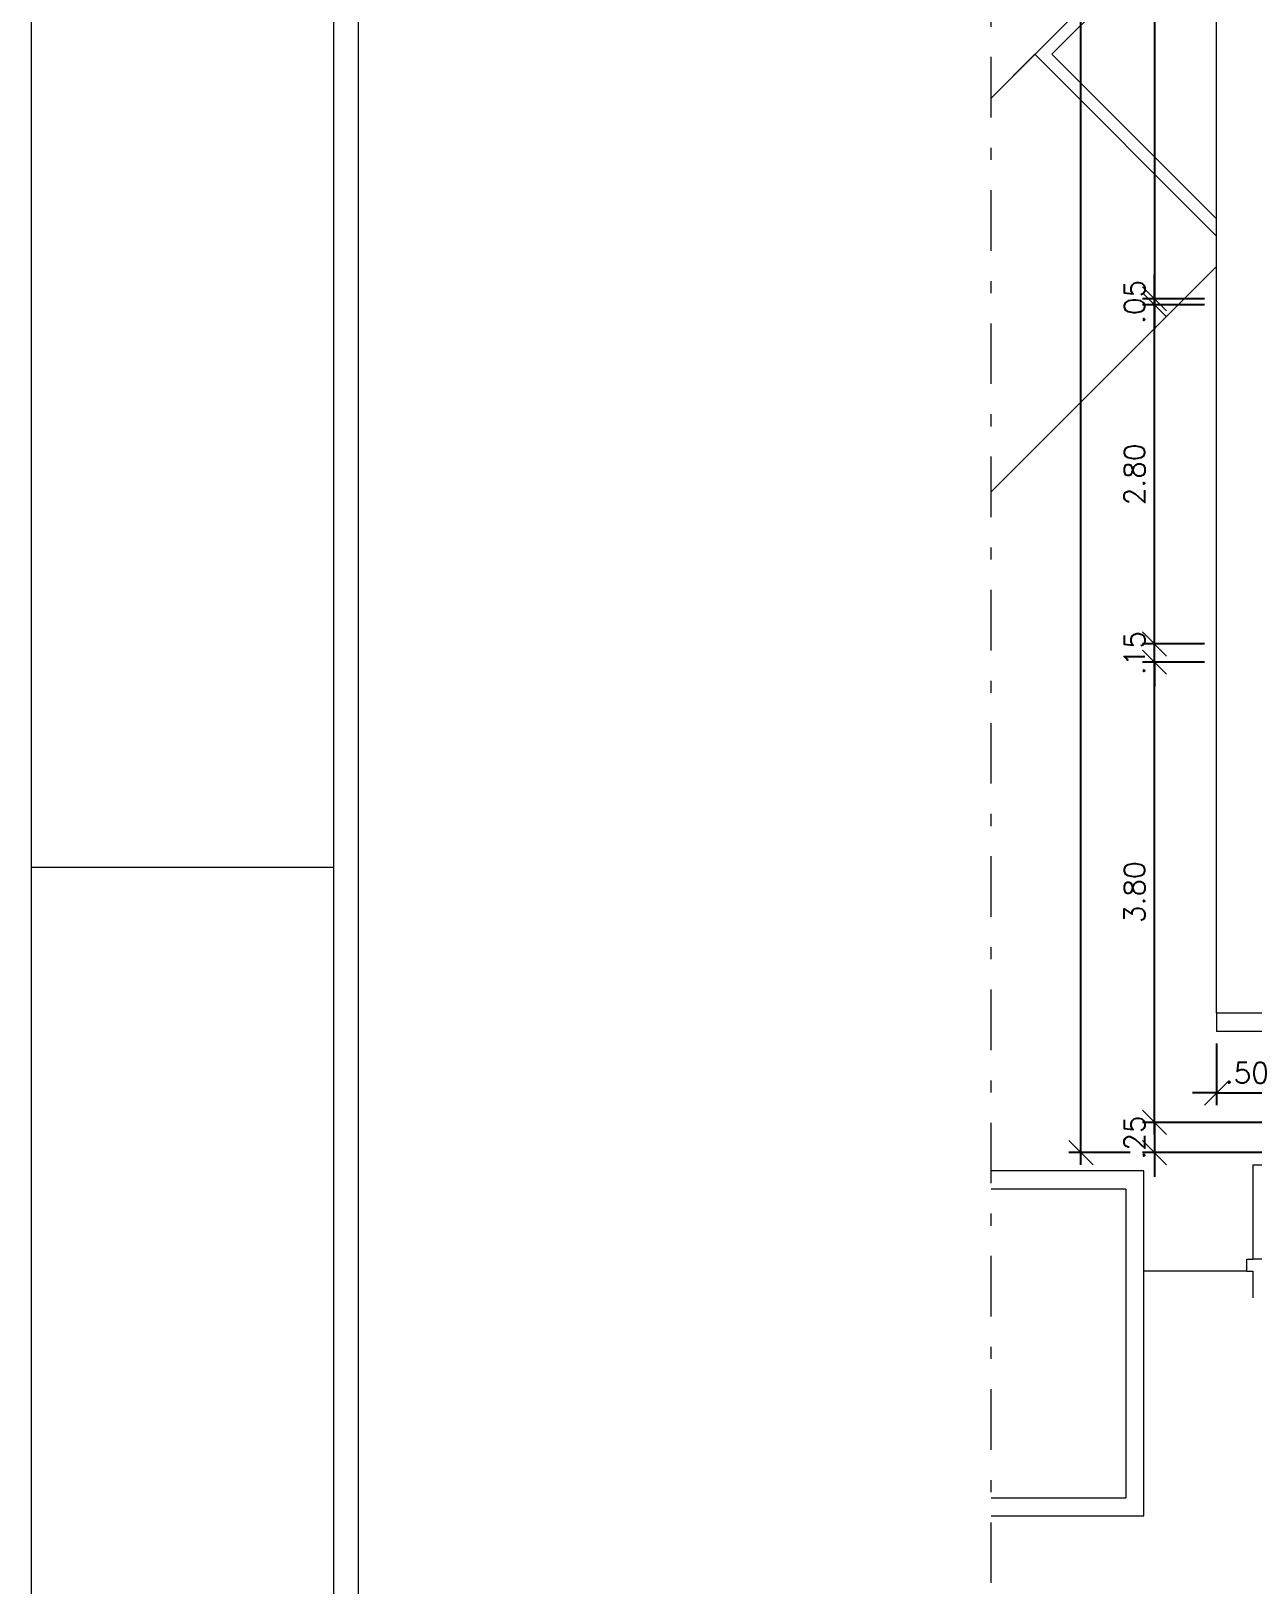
# Model space of a CAD drawing. Header units: millimetres. Extents: x 521 to 1055, y 261 to 520.
# Drawn here: x 655.96 to 666.05, y 370.68 to 383.51 of the extents above; entities that cross this region are included whole.
import ezdxf

# ---------------------------------------------------------------- set-up
doc = ezdxf.new("R2010")
doc.units = ezdxf.units.MM
doc.linetypes.add('CONTINU', pattern=[0])
doc.linetypes.add('DASHDOTX2', pattern=[2, 1, -0.5, 0, -0.5])
doc.layers.add('0.1', color=8, linetype='Continuous', lineweight=13)
doc.styles.add('ROMANS', font='romans')
doc.dimstyles.new('Fares Eng - 50', dxfattribs={"dimscale": 2, "dimtxt": 0.085, "dimasz": 0.1, "dimexe": 0.05, "dimexo": 0.05, "dimgap": 0.04, "dimtad": 1, "dimzin": 4, "dimdsep": 46, "dimtxsty": 'ROMANS', "dimblk1": 'OBLIQUE', "dimblk2": 'OBLIQUE', "dimsah": 1, "dimcen": 0.05, "dimdle": 0.05, "dimclrd": 8, "dimclre": 8, "dimclrt": 8, "dimaunit": 1, "dimadec": 0, "dimazin": 0, "dimtfac": 1, "dimtix": 1, "dimtmove": 2, "dimatfit": 0, "dimldrblk": 'OPEN90', "dimfxl": 1, "dimtolj": 1, "dimtzin": 0, "dimarcsym": 0})

# ---------------------------------------------------------------- blocks, each defined once
blk = doc.blocks.new('_OBLIQUE')
at = {"color": 0, "linetype": 'ByBlock'}
blk.add_line((-0.5, -0.5), (0.5, 0.5), dxfattribs=at)
blk = doc.blocks.new('*D412')
at = {"layer": '0.1', "color": 8, "linetype": 'CONTINU', "lineweight": -2, "transparency": 16777216}
for p, q in [((665.753, 375.146), (665.753, 374.639)), ((666.253, 375.146), (666.253, 374.639)), ((665.753, 374.739), (665.553, 374.739)), ((665.753, 374.739), (666.253, 374.739)), ((666.253, 374.739), (666.453, 374.739))]:
    blk.add_line(p, q, dxfattribs=at)
at = {"layer": 'DEFPOINTS', "color": 0, "linetype": 'CONTINU', "lineweight": -2, "transparency": 16777216}
for p in [(665.753, 375.246), (666.253, 375.246), (666.253, 374.739)]:
    blk.add_point(p, dxfattribs=at)
at = {"layer": '0.1', "color": 8, "linetype": 'CONTINU', "lineweight": -2, "transparency": 16777216, "xscale": 0.2, "yscale": 0.2, "zscale": 0.2}
blk.add_blockref('_OBLIQUE', (665.753, 374.739), dxfattribs=at)
at = {"layer": '0.1', "color": 8, "linetype": 'CONTINU', "lineweight": -2, "transparency": 16777216, "xscale": 0.2, "yscale": 0.2, "zscale": 0.2, "rotation": 180}
blk.add_blockref('_OBLIQUE', (666.253, 374.739), dxfattribs=at)
at = {"layer": '0.1', "color": 8, "linetype": 'CONTINU', "transparency": 16777216, "insert": (666.003, 374.904), "char_height": 0.17, "attachment_point": 5, "style": 'ROMANS'}
blk.add_mtext('\\A1;.50', dxfattribs=at)
blk = doc.blocks.new('_Open90')
at = {"color": 0, "linetype": 'ByBlock', "lineweight": -2}
for p, q in [((0, 0), (-1, 0)), ((-0.5, 0.5), (0, 0)), ((0, 0), (-0.5, -0.5))]:
    blk.add_line(p, q, dxfattribs=at)
blk = doc.blocks.new('*D363')
at = {"layer": '0.1', "color": 8, "linetype": 'CONTINU', "lineweight": -2, "transparency": 16777216}
for p, q in [((665.24, 374.496), (665.24, 374.696)), ((666.153, 374.496), (665.14, 374.496)), ((665.24, 374.496), (665.24, 374.246)), ((666.153, 374.246), (665.14, 374.246)), ((665.24, 374.246), (665.24, 374.046))]:
    blk.add_line(p, q, dxfattribs=at)
at = {"layer": 'DEFPOINTS', "color": 0, "linetype": 'CONTINU', "lineweight": -2, "transparency": 16777216}
for p in [(666.253, 374.496), (665.24, 374.246), (666.253, 374.246)]:
    blk.add_point(p, dxfattribs=at)
at = {"layer": '0.1', "color": 8, "linetype": 'CONTINU', "lineweight": -2, "transparency": 16777216, "xscale": 0.2, "yscale": 0.2, "zscale": 0.2}
for p, rotation in [((665.24, 374.496), 270), ((665.24, 374.246), 90)]:
    blk.add_blockref('_OBLIQUE', p, dxfattribs=dict(at, rotation=rotation))
at = {"layer": '0.1', "color": 8, "linetype": 'CONTINU', "transparency": 16777216, "insert": (665.075, 374.371), "char_height": 0.17, "attachment_point": 5, "rotation": 90, "style": 'ROMANS'}
blk.add_mtext('\\A1;.25', dxfattribs=at)
blk = doc.blocks.new('*D364')
at = {"layer": '0.1', "color": 8, "linetype": 'CONTINU', "lineweight": -2, "transparency": 16777216}
for p, q in [((665.24, 374.396), (665.24, 378.396)), ((665.653, 378.296), (665.14, 378.296)), ((666.153, 374.496), (665.14, 374.496))]:
    blk.add_line(p, q, dxfattribs=at)
at = {"layer": 'DEFPOINTS', "color": 0, "linetype": 'CONTINU', "lineweight": -2, "transparency": 16777216}
for p in [(665.24, 378.296), (665.753, 378.296), (666.253, 374.496)]:
    blk.add_point(p, dxfattribs=at)
at = {"layer": '0.1', "color": 8, "linetype": 'CONTINU', "lineweight": -2, "transparency": 16777216, "xscale": 0.2, "yscale": 0.2, "zscale": 0.2}
for p, rotation in [((665.24, 378.296), 90), ((665.24, 374.496), 270)]:
    blk.add_blockref('_OBLIQUE', p, dxfattribs=dict(at, rotation=rotation))
at = {"layer": '0.1', "color": 8, "linetype": 'CONTINU', "transparency": 16777216, "insert": (665.075, 376.396), "char_height": 0.17, "attachment_point": 5, "rotation": 90, "style": 'ROMANS'}
blk.add_mtext('\\A1;3.80', dxfattribs=at)
blk = doc.blocks.new('*D365')
at = {"layer": '0.1', "color": 8, "linetype": 'CONTINU', "lineweight": -2, "transparency": 16777216}
for p, q in [((665.24, 378.446), (665.24, 378.646)), ((665.653, 378.446), (665.14, 378.446)), ((665.24, 378.296), (665.24, 378.446)), ((665.653, 378.296), (665.14, 378.296)), ((665.24, 378.296), (665.24, 378.096))]:
    blk.add_line(p, q, dxfattribs=at)
at = {"layer": 'DEFPOINTS', "color": 0, "linetype": 'CONTINU', "lineweight": -2, "transparency": 16777216}
for p in [(665.24, 378.446), (665.753, 378.446), (665.753, 378.296)]:
    blk.add_point(p, dxfattribs=at)
at = {"layer": '0.1', "color": 8, "linetype": 'CONTINU', "lineweight": -2, "transparency": 16777216, "xscale": 0.2, "yscale": 0.2, "zscale": 0.2}
for p, rotation in [((665.24, 378.446), 270), ((665.24, 378.296), 90)]:
    blk.add_blockref('_OBLIQUE', p, dxfattribs=dict(at, rotation=rotation))
at = {"layer": '0.1', "color": 8, "linetype": 'CONTINU', "transparency": 16777216, "insert": (665.075, 378.371), "char_height": 0.17, "attachment_point": 5, "rotation": 90, "style": 'ROMANS'}
blk.add_mtext('\\A1;.15', dxfattribs=at)
blk = doc.blocks.new('*D366')
at = {"layer": '0.1', "color": 8, "linetype": 'CONTINU', "lineweight": -2, "transparency": 16777216}
for p, q in [((665.24, 378.346), (665.24, 381.346)), ((665.653, 381.246), (665.14, 381.246)), ((665.653, 378.446), (665.14, 378.446))]:
    blk.add_line(p, q, dxfattribs=at)
at = {"layer": 'DEFPOINTS', "color": 0, "linetype": 'CONTINU', "lineweight": -2, "transparency": 16777216}
for p in [(665.24, 381.246), (665.753, 381.246), (665.753, 378.446)]:
    blk.add_point(p, dxfattribs=at)
at = {"layer": '0.1', "color": 8, "linetype": 'CONTINU', "lineweight": -2, "transparency": 16777216, "xscale": 0.2, "yscale": 0.2, "zscale": 0.2}
for p, rotation in [((665.24, 381.246), 90), ((665.24, 378.446), 270)]:
    blk.add_blockref('_OBLIQUE', p, dxfattribs=dict(at, rotation=rotation))
at = {"layer": '0.1', "color": 8, "linetype": 'CONTINU', "transparency": 16777216, "insert": (665.075, 379.846), "char_height": 0.17, "attachment_point": 5, "rotation": 90, "style": 'ROMANS'}
blk.add_mtext('\\A1;2.80', dxfattribs=at)
blk = doc.blocks.new('*D367')
at = {"layer": '0.1', "color": 8, "linetype": 'CONTINU', "lineweight": -2, "transparency": 16777216}
for p, q in [((665.24, 381.296), (665.24, 381.496)), ((665.653, 381.296), (665.14, 381.296)), ((665.653, 381.246), (665.14, 381.246)), ((665.24, 381.246), (665.24, 381.296)), ((665.24, 381.246), (665.24, 381.046))]:
    blk.add_line(p, q, dxfattribs=at)
at = {"layer": 'DEFPOINTS', "color": 0, "linetype": 'CONTINU', "lineweight": -2, "transparency": 16777216}
for p in [(665.24, 381.296), (665.753, 381.296), (665.753, 381.246)]:
    blk.add_point(p, dxfattribs=at)
at = {"layer": '0.1', "color": 8, "linetype": 'CONTINU', "lineweight": -2, "transparency": 16777216, "xscale": 0.2, "yscale": 0.2, "zscale": 0.2}
for p, rotation in [((665.24, 381.296), 270), ((665.24, 381.246), 90)]:
    blk.add_blockref('_OBLIQUE', p, dxfattribs=dict(at, rotation=rotation))
at = {"layer": '0.1', "color": 8, "linetype": 'CONTINU', "transparency": 16777216, "insert": (665.075, 381.271), "char_height": 0.17, "attachment_point": 5, "rotation": 90, "style": 'ROMANS'}
blk.add_mtext('\\A1;.05', dxfattribs=at)
blk = doc.blocks.new('*D373')
at = {"layer": '0.1', "color": 8, "linetype": 'CONTINU', "lineweight": -2, "transparency": 16777216}
for p, q in [((664.633, 374.146), (664.633, 424.346)), ((665.04, 424.246), (664.533, 424.246)), ((665.04, 374.246), (664.533, 374.246))]:
    blk.add_line(p, q, dxfattribs=at)
at = {"layer": 'DEFPOINTS', "color": 0, "linetype": 'CONTINU', "lineweight": -2, "transparency": 16777216}
for p in [(664.633, 424.246), (665.14, 424.246), (665.14, 374.246)]:
    blk.add_point(p, dxfattribs=at)
at = {"layer": '0.1', "color": 8, "linetype": 'CONTINU', "lineweight": -2, "transparency": 16777216, "xscale": 0.2, "yscale": 0.2, "zscale": 0.2}
for p, rotation in [((664.633, 424.246), 90), ((664.633, 374.246), 270)]:
    blk.add_blockref('_OBLIQUE', p, dxfattribs=dict(at, rotation=rotation))
at = {"layer": '0.1', "color": 8, "linetype": 'CONTINU', "transparency": 16777216, "insert": (664.468, 399.246), "char_height": 0.17, "attachment_point": 5, "rotation": 90, "style": 'ROMANS'}
blk.add_mtext('\\A1;50.00', dxfattribs=at)
blk = doc.blocks.new('*D662')
at = {"layer": '0.1', "color": 8, "linetype": 'CONTINU', "lineweight": -2, "transparency": 16777216}
for p, q in [((665.24, 387.346), (665.24, 381.196)), ((665.653, 387.246), (665.14, 387.246)), ((665.653, 381.296), (665.14, 381.296))]:
    blk.add_line(p, q, dxfattribs=at)
at = {"layer": 'DEFPOINTS', "color": 0, "linetype": 'CONTINU', "lineweight": -2, "transparency": 16777216}
for p in [(665.753, 387.246), (665.24, 381.296), (665.753, 381.296)]:
    blk.add_point(p, dxfattribs=at)
at = {"layer": '0.1', "color": 8, "linetype": 'CONTINU', "lineweight": -2, "transparency": 16777216, "xscale": 0.2, "yscale": 0.2, "zscale": 0.2}
for p, rotation in [((665.24, 387.246), 90), ((665.24, 381.296), 270)]:
    blk.add_blockref('_OBLIQUE', p, dxfattribs=dict(at, rotation=rotation))
at = {"layer": '0.1', "color": 8, "linetype": 'CONTINU', "transparency": 16777216, "insert": (665.075, 384.271), "char_height": 0.17, "attachment_point": 5, "rotation": 90, "style": 'ROMANS'}
blk.add_mtext('\\A1;5.95', dxfattribs=at)

msp = doc.modelspace()

# ---------------------------------------------------------------- linework, layer by layer
at = {"layer": '0.1', "color": 8, "linetype": 'DASHDOTX2', "ltscale": 0.5}
msp.add_line((663.88995, 365.19275), (663.88995, 428.20423), dxfattribs=at)
at = {"layer": '0.1', "color": 8, "linetype": 'CONTINU'}
msp.add_line((665.75267, 375.39649), (665.75267, 423.09649), dxfattribs=at)
at = {"layer": '0.1', "color": 8}
for p, q in [((665.75267, 384.67511), (664.39268, 383.31512)), ((665.75267, 381.81371), (664.25126, 383.31512)), ((665.75267, 381.95513), (664.39268, 383.31512)), ((655.96365, 376.60294), (658.46365, 376.60294)), ((666.05267, 374.14649), (669.35267, 374.14649)), ((666.05267, 374.14649), (666.05267, 373.3672)), ((665.15267, 374.09487), (663.88995, 374.09487)), ((665.15267, 371.24649), (665.15267, 374.09487)), ((665.00267, 373.94487), (663.88995, 373.94487)), ((665.00267, 373.94487), (665.00267, 371.39649)), ((666.00267, 373.2672), (666.00267, 373.3672)), ((666.00267, 373.3672), (666.05267, 373.3672)), ((666.15267, 373.3672), (666.05267, 373.3672)), ((666.00267, 373.2672), (665.15267, 373.2672)), ((666.00267, 373.2672), (666.05267, 373.2672)), ((666.05267, 373.2672), (666.05267, 373.04649)), ((663.88995, 371.39649), (665.00267, 371.39649)), ((663.88995, 371.24649), (665.15267, 371.24649))]:
    msp.add_line(p, q, dxfattribs=at)
at = {"layer": '0.1', "color": 7}
for p, q in [((665.75267, 375.39649), (665.75267, 375.24649)), ((666.50267, 375.39649), (665.75267, 375.39649)), ((666.25267, 375.24649), (665.75267, 375.24649))]:
    msp.add_line(p, q, dxfattribs=at)
at = {"layer": '0.1', "color": 8}
for points in [[(782.16805, 432.60294), (655.96365, 432.60294), (655.96365, 348.60294), (782.16805, 348.60294)], [(658.46365, 349.60294), (658.46365, 431.60294), (781.16805, 431.60294), (781.16805, 349.60294)]]:
    msp.add_lwpolyline(points, close=True, dxfattribs=at)
msp.add_lwpolyline([(765.34805, 430.40294, 0.41421356), (764.34805, 431.40294), (659.66365, 431.40294, 0.41421356), (658.66365, 430.40294), (658.66365, 356.80294, 0.41421356), (659.66365, 355.80294), (764.34805, 355.80294, 0.41421356), (765.34805, 356.80294)], format="xyb", close=True, dxfattribs=at)
for points in [[(663.88995, 382.95381), (665.75267, 384.81653)], [(665.75267, 381.81371), (664.25126, 383.31512), (663.88995, 382.95381)], [(663.88995, 379.70112), (665.75267, 381.56384)]]:
    msp.add_lwpolyline(points, dxfattribs=at)

# ---------------------------------------------------------------- dimensions: what is measured, and where the dimension line sits
at = {"layer": '0.1', "color": 8, "linetype": 'CONTINU'}
for base, p1, p2, picture, middle in [((664.63261, 424.24649), (665.14032, 374.24649), (665.14032, 424.24649), '*D373', (664.46761, 399.24649)), ((665.24032, 381.29649), (665.75267, 387.24649), (665.75267, 381.29649), '*D662', (665.07532, 384.27149)), ((665.24032, 381.29649), (665.75267, 381.24649), (665.75267, 381.29649), '*D367', (665.07532, 381.27149)), ((665.24032, 381.24649), (665.75267, 378.44649), (665.75267, 381.24649), '*D366', (665.07532, 379.84649)), ((665.24032, 378.44649), (665.75267, 378.29649), (665.75267, 378.44649), '*D365', (665.07532, 378.37149)), ((665.24032, 378.29649), (666.25267, 374.49649), (665.75267, 378.29649), '*D364', (665.07532, 376.39649)), ((665.24032, 374.24649), (666.25267, 374.49649), (666.25267, 374.24649), '*D363', (665.07532, 374.37149))]:
    dim = msp.add_linear_dim(base=base, p1=p1, p2=p2, angle=90, dimstyle='Fares Eng - 50', dxfattribs=at)
    dim.commit()
    dim.dimension.update_dxf_attribs({"geometry": picture, "text_midpoint": middle})
dim = msp.add_linear_dim(base=(666.25267, 374.73876), p1=(665.75267, 375.24649), p2=(666.25267, 375.24649), dimstyle='Fares Eng - 50', dxfattribs=at)
dim.commit()
dim.dimension.update_dxf_attribs({"geometry": '*D412', "text_midpoint": (666.00267, 374.90376)})

doc.saveas('drawing.dxf')
